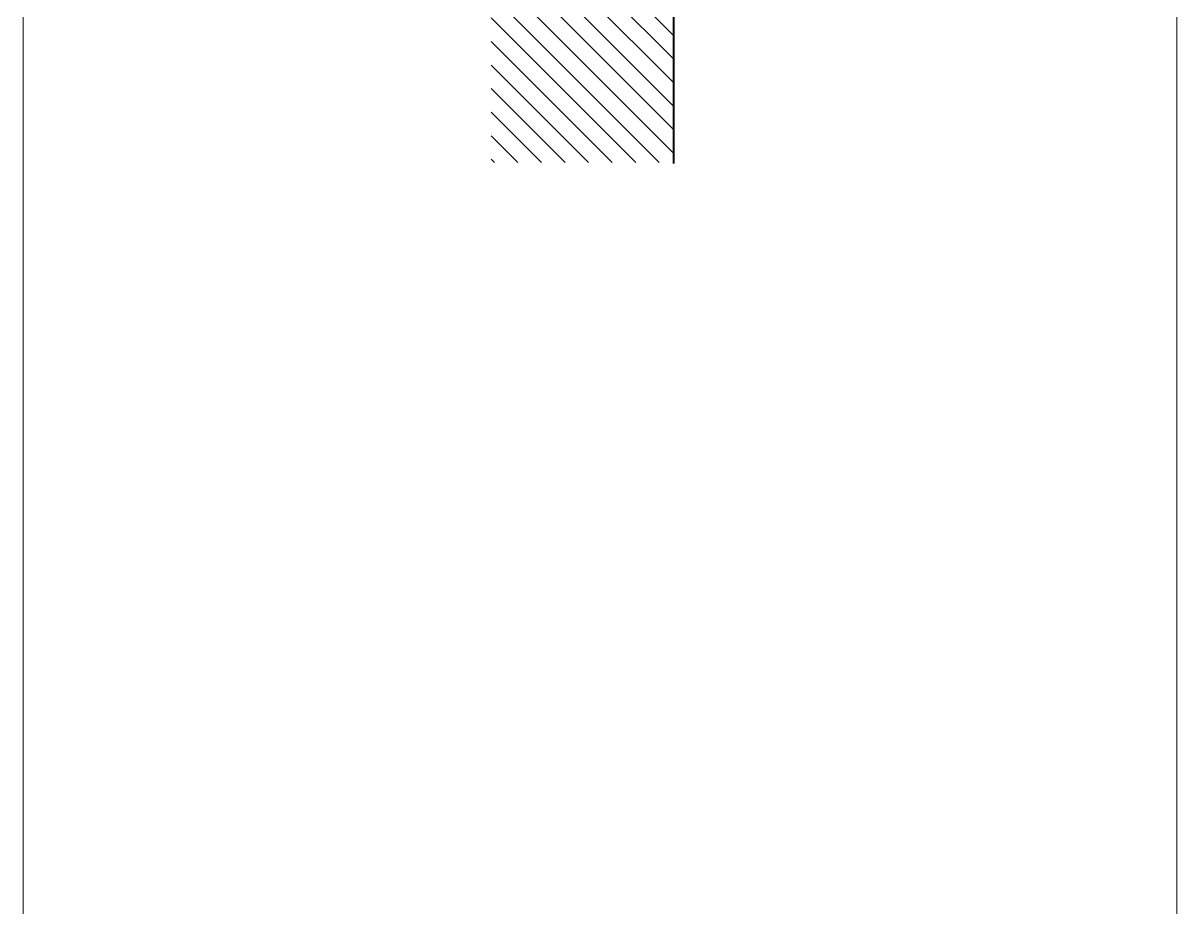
# Model space of a CAD drawing. Header units: millimetres. Extents: x 3546612 to 5615882, y 547008 to 3162891.
# Drawn here: x 5333575 to 5344575, y 2407107 to 2415539 of the extents above; entities that cross this region are included whole.
import ezdxf

# ---------------------------------------------------------------- set-up
doc = ezdxf.new("R2010")
doc.units = ezdxf.units.MM
doc.layers.add('XR-평면도$0$A-CNTL', color=9, linetype='Continuous', lineweight=15)
doc.layers.add('XR-평면도$0$A-CONC-LIN1', color=9, linetype='Continuous', lineweight=40)
doc.layers.add('XR-평면도$0$A-ELEV-PATT', color=9, linetype='Continuous')

# ---------------------------------------------------------------- blocks, each defined once
blk = doc.blocks.new('XR-평면도$0$중심선(210216)')
at = {"layer": 'XR-평면도$0$A-CNTL', "ltscale": 300}
for points in [[(11000, 206000), (11000, -10000)], [(22000, 206000), (22000, -10000)]]:
    blk.add_lwpolyline(points, dxfattribs=at)
blk = doc.blocks.new('XR-평면도$0$높이')
at = {"layer": 'XR-평면도$0$A-ELEV-PATT'}
h = blk.add_hatch(dxfattribs=at)
h.set_pattern_fill('ANSI31', color=256, scale=50, angle=360, style=0)
h.set_pattern_definition([(45, (-513324.6, -319950.65), (-112.2532, 112.2532), [])])
h.paths.add_polyline_path([(2667, 1000), (0, 1000), (0, 0), (-2667, 0), (-2667, -741), (2656, -741), (2656, 1000)])
at = {"layer": 'XR-평면도$0$A-CONC-LIN1'}
blk.add_lwpolyline([(2667, 1000), (0, 1000), (0, 0), (-2667, 0)], dxfattribs=at)

msp = doc.modelspace()

# ---------------------------------------------------------------- block references
at = {"rotation": 270}
msp.add_blockref('XR-평면도$0$높이', (5338779.2, 2416867.6), dxfattribs=at)
msp.add_blockref('XR-평면도$0$높이', (5338779.2, 2416867.6), dxfattribs=at)
msp.add_blockref('XR-평면도$0$높이', (5338779.2, 2416867.6), dxfattribs=at)
at = {"layer": 'XR-평면도$0$A-CNTL'}
msp.add_blockref('XR-평면도$0$중심선(210216)', (5322575, 2339367.6), dxfattribs=at)

doc.saveas('drawing.dxf')
